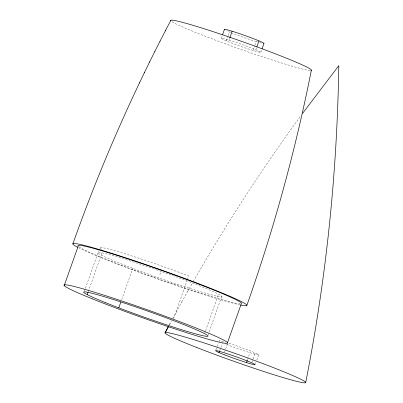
<?xml version="1.0" encoding="UTF-8"?>
<svg xmlns="http://www.w3.org/2000/svg" width="403" height="403" viewBox="0 0 403 403"><rect width="100%" height="100%" fill="white"/><g stroke="black" fill="none" stroke-linecap="round" stroke-linejoin="round"><path stroke-width="0.3" stroke-dasharray="2.02 1.51" d="M84.353 291.324L85.189 288.966M85.396 288.377L98.7 250.817M88.247 291.646L102.357 251.804M121.706 299.58L132.773 268.343M221.282 38.315L222.124 35.948M226.279 40.864L227.957 36.129M228.169 35.535L229.428 31.978M228.995 40.139L230.123 40.476A20.976 1.098 19.5 0 1 256.63 50.088A20.976 1.098 19.5 0 1 254.439 50.894L251.996 50.143A20.976 1.098 19.5 0 1 225.494 40.532A20.976 1.098 19.5 0 1 227.68 39.731L228.995 40.139L229.624 38.361M159.86 274.614L161.608 269.672M253.129 50.486L254.807 45.746M255.018 45.151L256.273 41.6L257.588 42.008M255.84 49.755L256.469 47.977M260.837 52.304L261.678 49.932M173.587 318.612L186.947 280.886M187.34 279.788L188.7 275.944A65.87 3.446 19.5 0 0 122.104 252.903A65.87 3.446 19.5 0 0 101.586 249.422M204.754 333.029L205.379 331.261M205.585 330.672L218.527 294.125M208.024 335.12L221.801 296.215M215.822 350.091L216.849 347.19M217.056 346.61L218.29 343.124M219.63 350.822L220.658 347.92M220.864 347.336L222.305 343.27M224.491 352.227L227.368 344.097M247.513 359.667L249.976 352.701M251.956 362.237L255.25 352.942M255.562 363.546L255.97 362.383M256.797 360.06L258.645 354.831M169.225 325.07L170.665 322.355M169.396 324.747L171.542 320.733M172.711 318.566L176.222 312.073M176.106 312.295L181.849 301.827M181.738 302.038L187.551 291.611M187.44 291.817L192.72 282.498M193.324 281.425C226.012 224.259 261.955 168.958 300.824 115.797M256.273 41.6L255.144 41.257A20.976 1.098 19.5 0 1 231.564 32.855M229.1 343.351A20.976 1.098 19.5 0 1 254.852 352.766A20.976 1.098 19.5 0 1 252.278 353.401A20.976 1.098 19.5 0 1 225.942 344.127M219.882 341.432A20.976 1.098 19.5 0 1 225.358 342.192M240.274 303.907A86.847 4.544 19.5 0 1 158.621 278.997A86.847 4.544 19.5 0 1 79.018 246.838M155.951 269.587A65.87 3.446 19.5 0 1 215.575 295.898A65.87 3.446 19.5 0 1 108.352 258.474A65.87 3.446 19.5 0 1 155.377 269.385M310.119 70.47A74.585 3.904 19.5 0 1 241.538 49.619A74.585 3.904 19.5 0 1 172.187 21.833M239.931 304.89A92.302 4.831 19.5 0 1 158.314 279.188A92.302 4.831 19.5 0 1 78.625 247.774M261.557 43.111A20.976 1.098 19.5 0 1 259.784 42.642M230.456 32.406A20.976 1.098 19.5 0 1 226.677 30.774"/><path stroke-width="0.6" d="M305.701 382.487C326.359 278.181 337.19 171.98 338.792 65.674L302.668 113.268M311.378 70.107C295.575 149.921 274.035 228.602 246.878 305.298M64.208 285.626L78.197 246.132A86.847 4.544 19.5 0 1 153.951 267.718A86.847 4.544 19.5 0 1 241.523 303.096L227.539 342.59M87.204 294.593L88.04 292.235M118.784 307.837L120.875 301.938M222.542 34.764L224.431 29.429M229.831 37.766L232.138 31.253L233.272 31.59A20.976 1.098 19.5 0 1 255.028 39.272A20.976 1.098 19.5 0 1 263.688 43.504M256.892 46.793L258.988 40.869M262.096 48.748L263.985 43.418M219.015 352.565L219.423 351.401M246.48 362.574L247.306 360.247M72.842 243.931C93.561 185.451 117.515 128.124 144.571 72.298M144.44 72.55L149.679 61.835M149.548 62.082L154.863 51.403M154.737 51.644L160.122 41M159.996 41.237L165.457 30.628M139.403 83.043L139.534 82.786M165.331 30.86L170.862 20.286M165.185 332.666L168.645 326.153M165.064 332.893L168.53 326.38M232.138 31.253L230.828 30.845A20.976 1.098 19.5 0 0 224.662 29.701M170.922 20.85A74.585 3.904 19.5 0 1 242.883 41.816A74.585 3.904 19.5 0 1 310.839 70.454M77.648 247.271A92.302 4.831 19.5 0 1 162.117 270.287A92.302 4.831 19.5 0 1 240.48 305.006M196.714 347.497A74.585 3.904 19.5 0 0 305.58 382.714A74.585 3.904 19.5 0 0 203.853 342.857A74.585 3.904 19.5 0 0 196.714 347.497M224.945 354.993A20.976 1.098 19.5 0 0 255.149 364.705A20.976 1.098 19.5 0 0 226.058 353.371A20.976 1.098 19.5 0 0 224.945 354.993M92.307 298.845A86.847 4.544 19.5 0 0 226.285 343.401A86.847 4.544 19.5 0 0 119.031 300.079A86.847 4.544 19.5 0 0 92.307 298.845M105.243 302.532A65.87 3.446 19.5 0 0 206.865 336.329A65.87 3.446 19.5 0 0 125.514 303.464A65.87 3.446 19.5 0 0 105.243 302.532"/></g></svg>
